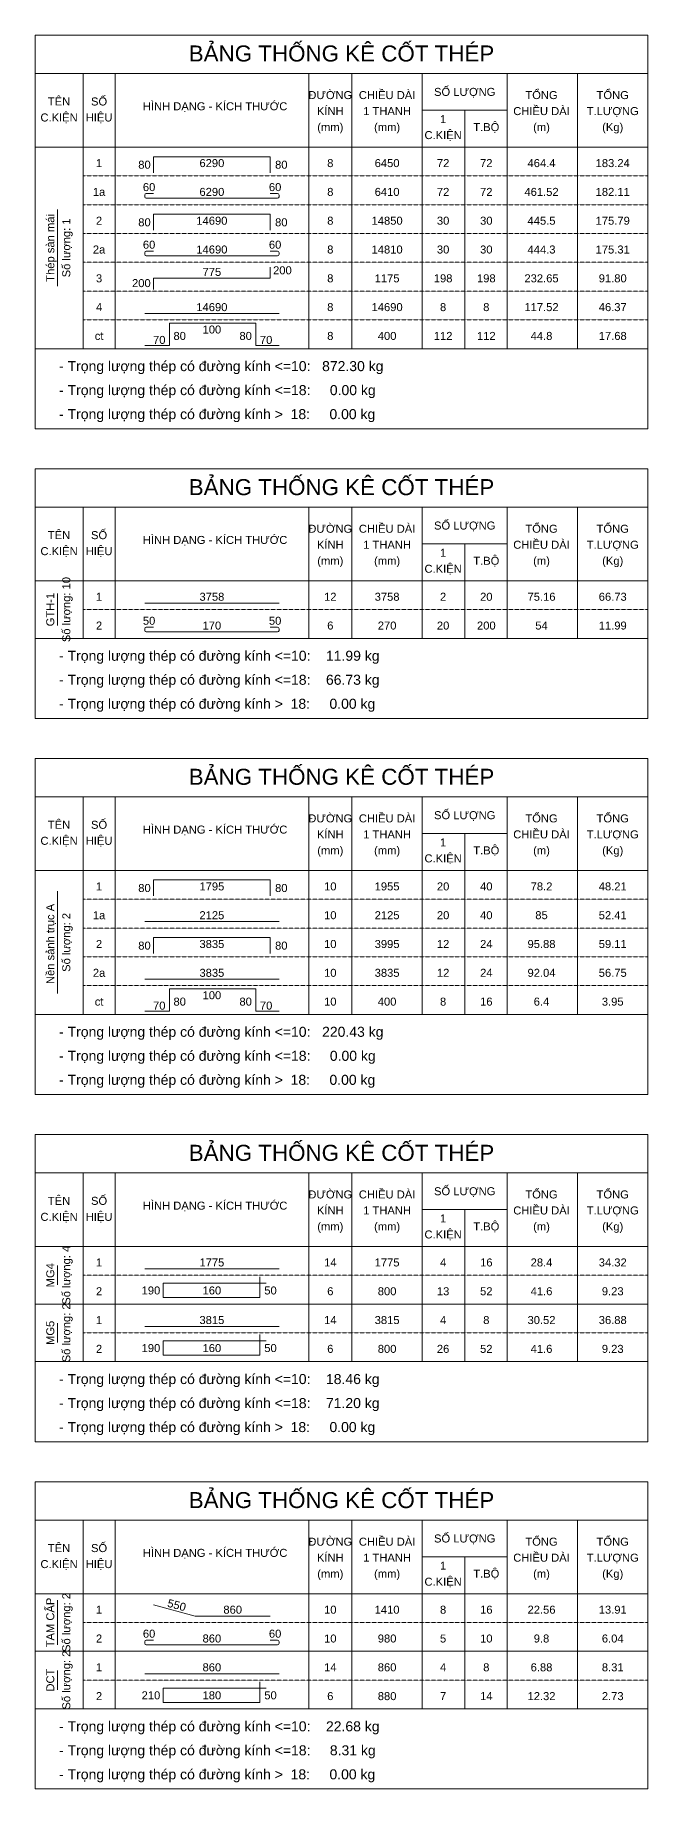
# Model space of a CAD drawing. Header units: inches. Extents: x 0 to 9575, y -644575 to -530500.
# Drawn here: x 0 to 9575, y -615200 to -587800 of the extents above; entities that cross this region are included whole.
import ezdxf
from ezdxf.enums import TextEntityAlignment as Align

# ---------------------------------------------------------------- set-up
doc = ezdxf.new("R2010")
doc.units = ezdxf.units.IN
doc.header["$MEASUREMENT"] = 0
doc.linetypes.add('HIDDENX2', pattern=[0.75, 0.5, -0.25])
for name, color, linetype, lineweight in [('Bao', 2, 'Continuous', 0), ('NetMo', 9, 'HIDDENX2', 0), ('Steel', 4, 'Continuous', 0), ('Text', 2, 'Continuous', 0), ('TextThep', 7, 'Continuous', 0)]:
    doc.layers.add(name, color=color, linetype=linetype, lineweight=lineweight)
doc.styles.add('Hoa', font='micross.ttf')
doc.styles.add('Thuong', font='micross.ttf')

msp = doc.modelspace()

# ---------------------------------------------------------------- linework, layer by layer
at = {"layer": 'Bao'}
for p, q in [((0, -587800), (9575, -587800)), ((0, -587800), (0, -593950)), ((9575, -587800), (9575, -593950)), ((0, -588400), (9575, -588400)), ((750, -588400), (750, -592700)), ((1250, -588400), (1250, -592700)), ((4275, -588400), (4275, -592700)), ((4950, -588400), (4950, -592700)), ((6050, -588400), (6050, -592700)), ((7375, -588400), (7375, -592700)), ((8475, -588400), (8475, -592700)), ((6050, -588975), (7375, -588975)), ((6712.5, -588975), (6712.5, -592700)), ((0, -589550), (9575, -589550)), ((0, -594575), (9575, -594575)), ((0, -594575), (0, -598475)), ((9575, -594575), (9575, -598475)), ((0, -595175), (9575, -595175)), ((750, -595175), (750, -597225)), ((1250, -595175), (1250, -597225)), ((4275, -595175), (4275, -597225)), ((4950, -595175), (4950, -597225)), ((6050, -595175), (6050, -597225)), ((7375, -595175), (7375, -597225)), ((8475, -595175), (8475, -597225)), ((6050, -595750), (7375, -595750)), ((6712.5, -595750), (6712.5, -597225)), ((0, -596325), (9575, -596325)), ((0, -599100), (9575, -599100)), ((0, -599100), (0, -604350)), ((9575, -599100), (9575, -604350)), ((0, -599700), (9575, -599700)), ((750, -599700), (750, -603100)), ((1250, -599700), (1250, -603100)), ((4275, -599700), (4275, -603100)), ((4950, -599700), (4950, -603100)), ((6050, -599700), (6050, -603100)), ((7375, -599700), (7375, -603100)), ((8475, -599700), (8475, -603100)), ((6050, -600275), (7375, -600275)), ((6712.5, -600275), (6712.5, -603100)), ((0, -600850), (9575, -600850)), ((0, -604975), (9575, -604975)), ((0, -604975), (0, -609775)), ((9575, -604975), (9575, -609775)), ((0, -605575), (9575, -605575)), ((750, -605575), (750, -608525)), ((1250, -605575), (1250, -608525)), ((4275, -605575), (4275, -608525)), ((4950, -605575), (4950, -608525)), ((6050, -605575), (6050, -608525)), ((7375, -605575), (7375, -608525)), ((8475, -605575), (8475, -608525)), ((6050, -606150), (7375, -606150)), ((6712.5, -606150), (6712.5, -608525)), ((0, -606725), (9575, -606725)), ((0, -610400), (9575, -610400)), ((0, -610400), (0, -615200)), ((9575, -610400), (9575, -615200)), ((0, -611000), (9575, -611000)), ((750, -611000), (750, -613950)), ((1250, -611000), (1250, -613950)), ((4275, -611000), (4275, -613950)), ((4950, -611000), (4950, -613950)), ((6050, -611000), (6050, -613950)), ((7375, -611000), (7375, -613950)), ((8475, -611000), (8475, -613950)), ((6050, -611575), (7375, -611575)), ((6712.5, -611575), (6712.5, -613950)), ((0, -612150), (9575, -612150))]:
    msp.add_line(p, q, dxfattribs=at)
at = {"layer": 'NetMo'}
for p, q in [((750, -590000), (9575, -590000)), ((750, -590450), (9575, -590450)), ((750, -590900), (9575, -590900)), ((750, -591350), (9575, -591350)), ((750, -591800), (9575, -591800)), ((750, -592250), (9575, -592250)), ((750, -592700), (9575, -592700)), ((750, -596775), (9575, -596775)), ((750, -597225), (9575, -597225)), ((750, -601300), (9575, -601300)), ((750, -601750), (9575, -601750)), ((750, -602200), (9575, -602200)), ((750, -602650), (9575, -602650)), ((750, -603100), (9575, -603100)), ((750, -607175), (9575, -607175)), ((750, -607625), (9575, -607625)), ((750, -608075), (9575, -608075)), ((750, -608525), (9575, -608525)), ((750, -612600), (9575, -612600)), ((750, -613050), (9575, -613050)), ((750, -613500), (9575, -613500)), ((750, -613950), (9575, -613950))]:
    msp.add_line(p, q, dxfattribs=at)
at = {"layer": 'Steel'}
for points in [[(1850, -589950), (1850, -589700), (3675, -589700), (3675, -589950)], [(1850, -590850), (1850, -590600), (3675, -590600), (3675, -590850)], [(1850, -591775), (1850, -591600), (3675, -591600), (3675, -591425)], [(1712.5, -592150), (3812.5, -592150)], [(1712.5, -592650), (2100, -592650), (2100, -592300), (3450, -592300), (3450, -592650), (3812.5, -592650)], [(1712.5, -596675), (3812.5, -596675)], [(1850, -601250), (1850, -601000), (3675, -601000), (3675, -601250)], [(1712.5, -601650), (3812.5, -601650)], [(1850, -602150), (1850, -601900), (3675, -601900), (3675, -602150)], [(1712.5, -602550), (3812.5, -602550)], [(1712.5, -603050), (2100, -603050), (2100, -602700), (3450, -602700), (3450, -603050), (3812.5, -603050)], [(1712.5, -607075), (3812.5, -607075)], [(3612.5, -607300), (2000, -607300), (2000, -607525), (3512.5, -607525), (3512.5, -607200)], [(1712.5, -607975), (3812.5, -607975)], [(3612.5, -608200), (2000, -608200), (2000, -608425), (3512.5, -608425), (3512.5, -608100)], [(1850, -612325), (2500, -612500), (3675, -612500)], [(1712.5, -613400), (3812.5, -613400)], [(3612.5, -613625), (2000, -613625), (2000, -613850), (3512.5, -613850), (3512.5, -613525)]]:
    msp.add_lwpolyline(points, dxfattribs=at)
for points in [[(1850, -590275), (1737.5, -590275, 0.41421356), (1712.5, -590300), (1712.5, -590325, 0.41421356), (1737.5, -590350), (3787.5, -590350, 0.41421356), (3812.5, -590325), (3812.5, -590300, 0.41421356), (3787.5, -590275), (3675, -590275)], [(1850, -591175), (1737.5, -591175, 0.41421356), (1712.5, -591200), (1712.5, -591225, 0.41421356), (1737.5, -591250), (3787.5, -591250, 0.41421356), (3812.5, -591225), (3812.5, -591200, 0.41421356), (3787.5, -591175), (3675, -591175)], [(1850, -597050), (1737.5, -597050, 0.41421356), (1712.5, -597075), (1712.5, -597100, 0.41421356), (1737.5, -597125), (3787.5, -597125, 0.41421356), (3812.5, -597100), (3812.5, -597075, 0.41421356), (3787.5, -597050), (3675, -597050)], [(1850, -612875), (1737.5, -612875, 0.41421356), (1712.5, -612900), (1712.5, -612925, 0.41421356), (1737.5, -612950), (3787.5, -612950, 0.41421356), (3812.5, -612925), (3812.5, -612900, 0.41421356), (3787.5, -612875), (3675, -612875)]]:
    msp.add_lwpolyline(points, format="xyb", dxfattribs=at)
at = {"layer": 'Text'}
for p, q in [((350, -591725), (350, -590525)), ((0, -592700), (9575, -592700)), ((0, -592700), (9575, -592700)), ((0, -593950), (9575, -593950)), ((350, -597025), (350, -596525)), ((0, -597225), (9575, -597225)), ((0, -597225), (9575, -597225)), ((0, -598475), (9575, -598475)), ((350, -602775), (350, -601175)), ((0, -603100), (9575, -603100)), ((0, -603100), (9575, -603100)), ((0, -604350), (9575, -604350)), ((350, -607325), (350, -607025)), ((0, -607625), (9575, -607625)), ((350, -608225), (350, -607925)), ((0, -608525), (9575, -608525)), ((0, -608525), (9575, -608525)), ((0, -609775), (9575, -609775)), ((350, -612950), (350, -612250)), ((0, -613050), (9575, -613050)), ((350, -613650), (350, -613350)), ((0, -613950), (9575, -613950)), ((0, -613950), (9575, -613950)), ((0, -615200), (9575, -615200))]:
    msp.add_line(p, q, dxfattribs=at)

# ---------------------------------------------------------------- texts
at = {"layer": 'Text', "color": 4, "style": 'Hoa'}
for p in [(4787.5, -588212.5), (4787.5, -594987.5), (4787.5, -599512.5), (4787.5, -605387.5), (4787.5, -610812.5)]:
    msp.add_text('BẢNG THỐNG KÊ CỐT THÉP', height=250, dxfattribs=at).set_placement(p, align=Align.CENTER)
at = {"layer": 'Text'}
for s, style, p in [('TÊN', 'Hoa', (375, -588900)), ('SỐ', 'Hoa', (1000, -588900)), ('HÌNH DẠNG - KÍCH THƯỚC', 'Hoa', (2812.5, -588975)), ('ĐƯỜNG', 'Hoa', (4612.5, -588800)), ('CHIỀU DÀI', 'Hoa', (5500, -588800)), ('SỐ LƯỢNG', 'Hoa', (6712.5, -588750)), ('TỔNG', 'Hoa', (7912.5, -588800)), ('TỔNG', 'Hoa', (9025, -588800)), ('C.KIỆN', 'Hoa', (375, -589150)), ('HIỆU', 'Hoa', (1000, -589150)), ('KÍNH', 'Hoa', (4612.5, -589050)), ('1 THANH', 'Hoa', (5500, -589050)), ('1', 'Hoa', (6375, -589175)), ('CHIỀU DÀI', 'Hoa', (7912.5, -589050)), ('T.LƯỢNG', 'Hoa', (9025, -589050)), ('(mm)', 'Thuong', (4612.5, -589300)), ('(mm)', 'Thuong', (5500, -589300)), ('C.KIỆN', 'Hoa', (6375, -589425)), ('T.BỘ', 'Hoa', (7050, -589300)), ('(m)', 'Thuong', (7912.5, -589300)), ('(Kg)', 'Thuong', (9025, -589300)), ('SỐ LƯỢNG', 'Hoa', (6712.5, -595525)), ('TÊN', 'Hoa', (375, -595675)), ('SỐ', 'Hoa', (1000, -595675)), ('HÌNH DẠNG - KÍCH THƯỚC', 'Hoa', (2812.5, -595750)), ('ĐƯỜNG', 'Hoa', (4612.5, -595575)), ('KÍNH', 'Hoa', (4612.5, -595825)), ('CHIỀU DÀI', 'Hoa', (5500, -595575)), ('CHIỀU DÀI', 'Hoa', (7912.5, -595825)), ('TỔNG', 'Hoa', (7912.5, -595575)), ('TỔNG', 'Hoa', (9025, -595575)), ('C.KIỆN', 'Hoa', (375, -595925)), ('HIỆU', 'Hoa', (1000, -595925)), ('(mm)', 'Thuong', (4612.5, -596075)), ('1 THANH', 'Hoa', (5500, -595825)), ('(mm)', 'Thuong', (5500, -596075)), ('1', 'Hoa', (6375, -595950)), ('T.BỘ', 'Hoa', (7050, -596075)), ('(m)', 'Thuong', (7912.5, -596075)), ('T.LƯỢNG', 'Hoa', (9025, -595825)), ('(Kg)', 'Thuong', (9025, -596075)), ('C.KIỆN', 'Hoa', (6375, -596200)), ('TÊN', 'Hoa', (375, -600200)), ('SỐ', 'Hoa', (1000, -600200)), ('ĐƯỜNG', 'Hoa', (4612.5, -600100)), ('CHIỀU DÀI', 'Hoa', (5500, -600100)), ('SỐ LƯỢNG', 'Hoa', (6712.5, -600050)), ('TỔNG', 'Hoa', (7912.5, -600100)), ('TỔNG', 'Hoa', (9025, -600100)), ('C.KIỆN', 'Hoa', (375, -600450)), ('HIỆU', 'Hoa', (1000, -600450)), ('HÌNH DẠNG - KÍCH THƯỚC', 'Hoa', (2812.5, -600275)), ('KÍNH', 'Hoa', (4612.5, -600350)), ('1 THANH', 'Hoa', (5500, -600350)), ('CHIỀU DÀI', 'Hoa', (7912.5, -600350)), ('T.LƯỢNG', 'Hoa', (9025, -600350)), ('(mm)', 'Thuong', (4612.5, -600600)), ('(mm)', 'Thuong', (5500, -600600)), ('C.KIỆN', 'Hoa', (6375, -600725)), ('1', 'Hoa', (6375, -600475)), ('T.BỘ', 'Hoa', (7050, -600600)), ('(m)', 'Thuong', (7912.5, -600600)), ('(Kg)', 'Thuong', (9025, -600600)), ('CHIỀU DÀI', 'Hoa', (5500, -605975)), ('SỐ LƯỢNG', 'Hoa', (6712.5, -605925)), ('TỔNG', 'Hoa', (7912.5, -605975)), ('TỔNG', 'Hoa', (9025, -605975)), ('TÊN', 'Hoa', (375, -606075)), ('SỐ', 'Hoa', (1000, -606075)), ('HÌNH DẠNG - KÍCH THƯỚC', 'Hoa', (2812.5, -606150)), ('ĐƯỜNG', 'Hoa', (4612.5, -605975)), ('KÍNH', 'Hoa', (4612.5, -606225)), ('CHIỀU DÀI', 'Hoa', (7912.5, -606225)), ('C.KIỆN', 'Hoa', (375, -606325)), ('HIỆU', 'Hoa', (1000, -606325)), ('(mm)', 'Thuong', (4612.5, -606475)), ('1 THANH', 'Hoa', (5500, -606225)), ('(mm)', 'Thuong', (5500, -606475)), ('1', 'Hoa', (6375, -606350)), ('T.BỘ', 'Hoa', (7050, -606475)), ('(m)', 'Thuong', (7912.5, -606475)), ('T.LƯỢNG', 'Hoa', (9025, -606225)), ('(Kg)', 'Thuong', (9025, -606475)), ('C.KIỆN', 'Hoa', (6375, -606600)), ('ĐƯỜNG', 'Hoa', (4612.5, -611400)), ('CHIỀU DÀI', 'Hoa', (5500, -611400)), ('SỐ LƯỢNG', 'Hoa', (6712.5, -611350)), ('TỔNG', 'Hoa', (7912.5, -611400)), ('TỔNG', 'Hoa', (9025, -611400)), ('TÊN', 'Hoa', (375, -611500)), ('SỐ', 'Hoa', (1000, -611500)), ('HÌNH DẠNG - KÍCH THƯỚC', 'Hoa', (2812.5, -611575)), ('KÍNH', 'Hoa', (4612.5, -611650)), ('1 THANH', 'Hoa', (5500, -611650)), ('CHIỀU DÀI', 'Hoa', (7912.5, -611650)), ('T.LƯỢNG', 'Hoa', (9025, -611650)), ('C.KIỆN', 'Hoa', (375, -611750)), ('HIỆU', 'Hoa', (1000, -611750)), ('(mm)', 'Thuong', (4612.5, -611900)), ('(mm)', 'Thuong', (5500, -611900)), ('1', 'Hoa', (6375, -611775)), ('T.BỘ', 'Hoa', (7050, -611900)), ('(m)', 'Thuong', (7912.5, -611900)), ('(Kg)', 'Thuong', (9025, -611900)), ('C.KIỆN', 'Hoa', (6375, -612025))]:
    msp.add_text(s, height=125, dxfattribs=dict(at, style=style)).set_placement(p, align=Align.CENTER)
at = {"layer": 'Text', "style": 'Hoa'}
for s, p in [('Thép sàn mái', (300, -591125)), ('Số lượng: 1', (550, -591125)), ('Số lượng: 10', (550, -596775)), ('GTH-1', (300, -596775)), ('Nền sảnh trục A ', (300, -601975)), ('Số lượng: 2', (550, -601975)), ('Số lượng: 4', (550, -607175)), ('MG4', (300, -607175)), ('Số lượng: 2', (550, -608075)), ('MG5', (300, -608075)), ('TAM CẤP', (300, -612600)), ('Số lượng: 2', (550, -612600)), ('Số lượng: 2', (550, -613500)), ('DCT', (300, -613500))]:
    msp.add_text(s, height=125, rotation=90.00021, dxfattribs=at).set_placement(p, align=Align.CENTER)
for s, p in [('- Trọng lượng thép có đường kính <=10:   872.30 kg', (375, -593050)), ('- Trọng lượng thép có đường kính <=18:     0.00 kg', (375, -593425)), ('- Trọng lượng thép có đường kính >  18:     0.00 kg', (375, -593800)), ('- Trọng lượng thép có đường kính <=10:    11.99 kg', (375, -597575)), ('- Trọng lượng thép có đường kính <=18:    66.73 kg', (375, -597950)), ('- Trọng lượng thép có đường kính >  18:     0.00 kg', (375, -598325)), ('- Trọng lượng thép có đường kính <=10:   220.43 kg', (375, -603450)), ('- Trọng lượng thép có đường kính <=18:     0.00 kg', (375, -603825)), ('- Trọng lượng thép có đường kính >  18:     0.00 kg', (375, -604200)), ('- Trọng lượng thép có đường kính <=10:    18.46 kg', (375, -608875)), ('- Trọng lượng thép có đường kính <=18:    71.20 kg', (375, -609250)), ('- Trọng lượng thép có đường kính >  18:     0.00 kg', (375, -609625)), ('- Trọng lượng thép có đường kính <=10:    22.68 kg', (375, -614300)), ('- Trọng lượng thép có đường kính <=18:     8.31 kg', (375, -614675)), ('- Trọng lượng thép có đường kính >  18:     0.00 kg', (375, -615050))]:
    msp.add_text(s, height=156.25, dxfattribs=at).set_placement(p)
at = {"layer": 'TextThep', "style": 'Hoa'}
for s, p in [('1', (1000, -589900)), ('6290', (2762.5, -589900)), ('8', (4612.5, -589900)), ('1a', (1000, -590350)), ('60', (1781.25, -590275)), ('6290', (2762.5, -590350)), ('60', (3750, -590275)), ('8', (4612.5, -590350)), ('2', (1000, -590800)), ('14690', (2762.5, -590800)), ('8', (4612.5, -590800)), ('60', (1781.25, -591175)), ('60', (3750, -591175)), ('2a', (1000, -591250)), ('14690', (2762.5, -591250)), ('8', (4612.5, -591250)), ('3', (1000, -591700)), ('775', (2762.5, -591600)), ('8', (4612.5, -591700)), ('4', (1000, -592150)), ('14690', (2762.5, -592150)), ('8', (4612.5, -592150)), ('14690', (5500, -592150)), ('8', (6375, -592150)), ('8', (7050, -592150)), ('117.52', (7912.5, -592150)), ('46.37', (9025, -592150)), ('ct', (1000, -592600)), ('8', (4612.5, -592600)), ('1', (1000, -596675)), ('3758', (2762.5, -596675)), ('12', (4612.5, -596675)), ('3758', (5500, -596675)), ('2', (6375, -596675)), ('20', (7050, -596675)), ('75.16', (7912.5, -596675)), ('66.73', (9025, -596675)), ('2', (1000, -597125)), ('50', (1781.25, -597050)), ('170', (2762.5, -597125)), ('50', (3750, -597050)), ('6', (4612.5, -597125)), ('1', (1000, -601200)), ('1795', (2762.5, -601200)), ('10', (4612.5, -601200)), ('1a', (1000, -601650)), ('2125', (2762.5, -601650)), ('10', (4612.5, -601650)), ('2125', (5500, -601650)), ('20', (6375, -601650)), ('40', (7050, -601650)), ('85', (7912.5, -601650)), ('52.41', (9025, -601650)), ('2', (1000, -602100)), ('3835', (2762.5, -602100)), ('10', (4612.5, -602100)), ('2a', (1000, -602550)), ('3835', (2762.5, -602550)), ('10', (4612.5, -602550)), ('3835', (5500, -602550)), ('12', (6375, -602550)), ('24', (7050, -602550)), ('92.04', (7912.5, -602550)), ('56.75', (9025, -602550)), ('ct', (1000, -603000)), ('10', (4612.5, -603000)), ('1', (1000, -607075)), ('1775', (2762.5, -607075)), ('14', (4612.5, -607075)), ('1775', (5500, -607075)), ('4', (6375, -607075)), ('16', (7050, -607075)), ('28.4', (7912.5, -607075)), ('34.32', (9025, -607075)), ('2', (1000, -607525)), ('160', (2762.5, -607512.5)), ('6', (4612.5, -607525)), ('1', (1000, -607975)), ('3815', (2762.5, -607975)), ('14', (4612.5, -607975)), ('3815', (5500, -607975)), ('4', (6375, -607975)), ('8', (7050, -607975)), ('30.52', (7912.5, -607975)), ('36.88', (9025, -607975)), ('2', (1000, -608425)), ('160', (2762.5, -608412.5)), ('6', (4612.5, -608425)), ('1', (1000, -612500)), ('860', (3087.5, -612500)), ('10', (4612.5, -612500)), ('2', (1000, -612950)), ('60', (1781.25, -612875)), ('860', (2762.5, -612950)), ('60', (3750, -612875)), ('10', (4612.5, -612950)), ('1', (1000, -613400)), ('860', (2762.5, -613400)), ('14', (4612.5, -613400)), ('860', (5500, -613400)), ('4', (6375, -613400)), ('8', (7050, -613400)), ('6.88', (7912.5, -613400)), ('8.31', (9025, -613400)), ('2', (1000, -613850)), ('180', (2762.5, -613837.5)), ('6', (4612.5, -613850))]:
    msp.add_text(s, height=125, dxfattribs=at).set_placement(p, align=Align.BOTTOM_CENTER)
for s, p in [('80', (1806.25, -589925)), ('80', (1806.25, -590825)), ('200', (1806.25, -591775)), ('80', (1806.25, -601225)), ('80', (1806.25, -602125)), ('190', (1956.25, -607512.5)), ('190', (1956.25, -608412.5)), ('210', (1956.25, -613837.5))]:
    msp.add_text(s, height=125, dxfattribs=at).set_placement(p, align=Align.BOTTOM_RIGHT)
for s, p in [('80', (3750, -589925)), ('80', (3750, -590825)), ('200', (3718.75, -591575)), ('80', (3750, -601225)), ('80', (3750, -602125)), ('50', (3581.25, -607512.5)), ('50', (3581.25, -608412.5)), ('50', (3581.25, -613837.5))]:
    msp.add_text(s, height=125, dxfattribs=at).set_placement(p, align=Align.BOTTOM_LEFT)
at = {"layer": 'TextThep', "color": 7, "style": 'Hoa'}
for s, p in [('6450', (5500, -589900)), ('72', (6375, -589900)), ('72', (7050, -589900)), ('464.4', (7912.5, -589900)), ('183.24', (9025, -589900)), ('6410', (5500, -590350)), ('72', (6375, -590350)), ('72', (7050, -590350)), ('461.52', (7912.5, -590350)), ('182.11', (9025, -590350)), ('14850', (5500, -590800)), ('30', (6375, -590800)), ('30', (7050, -590800)), ('445.5', (7912.5, -590800)), ('175.79', (9025, -590800)), ('14810', (5500, -591250)), ('30', (6375, -591250)), ('30', (7050, -591250)), ('444.3', (7912.5, -591250)), ('175.31', (9025, -591250)), ('1175', (5500, -591700)), ('198', (6375, -591700)), ('198', (7050, -591700)), ('232.65', (7912.5, -591700)), ('91.80', (9025, -591700)), ('400', (5500, -592600)), ('112', (6375, -592600)), ('112', (7050, -592600)), ('44.8', (7912.5, -592600)), ('17.68', (9025, -592600)), ('270', (5500, -597125)), ('20', (6375, -597125)), ('200', (7050, -597125)), ('54', (7912.5, -597125)), ('11.99', (9025, -597125)), ('1955', (5500, -601200)), ('20', (6375, -601200)), ('40', (7050, -601200)), ('78.2', (7912.5, -601200)), ('48.21', (9025, -601200)), ('3995', (5500, -602100)), ('12', (6375, -602100)), ('24', (7050, -602100)), ('95.88', (7912.5, -602100)), ('59.11', (9025, -602100)), ('400', (5500, -603000)), ('8', (6375, -603000)), ('16', (7050, -603000)), ('6.4', (7912.5, -603000)), ('3.95', (9025, -603000)), ('800', (5500, -607525)), ('13', (6375, -607525)), ('52', (7050, -607525)), ('41.6', (7912.5, -607525)), ('9.23', (9025, -607525)), ('800', (5500, -608425)), ('26', (6375, -608425)), ('52', (7050, -608425)), ('41.6', (7912.5, -608425)), ('9.23', (9025, -608425)), ('1410', (5500, -612500)), ('8', (6375, -612500)), ('16', (7050, -612500)), ('22.56', (7912.5, -612500)), ('13.91', (9025, -612500)), ('980', (5500, -612950)), ('5', (6375, -612950)), ('10', (7050, -612950)), ('9.8', (7912.5, -612950)), ('6.04', (9025, -612950)), ('880', (5500, -613850)), ('7', (6375, -613850)), ('14', (7050, -613850)), ('12.32', (7912.5, -613850)), ('2.73', (9025, -613850))]:
    msp.add_text(s, height=125, dxfattribs=at).set_placement(p, align=Align.BOTTOM_CENTER)
at = {"layer": 'TextThep', "style": 'Hoa'}
for p in [(2762.5, -592462.5), (2762.5, -602862.5)]:
    msp.add_text('100', height=125, dxfattribs=at).set_placement(p, align=Align.CENTER)
for s, p in [('70', (2037.5, -592625)), ('80', (3387.5, -592562.5)), ('70', (2037.5, -603025)), ('80', (3387.5, -602962.5))]:
    msp.add_text(s, height=125, dxfattribs=at).set_placement(p, align=Align.RIGHT)
for s, p in [('80', (2162.5, -592562.5)), ('70', (3512.5, -592625)), ('80', (2162.5, -602962.5)), ('70', (3512.5, -603025))]:
    msp.add_text(s, height=125, dxfattribs=at).set_placement(p)
msp.add_text('550', height=125, rotation=345, dxfattribs=at).set_placement((2187.5, -612425), align=Align.BOTTOM_CENTER)

doc.saveas('drawing.dxf')
